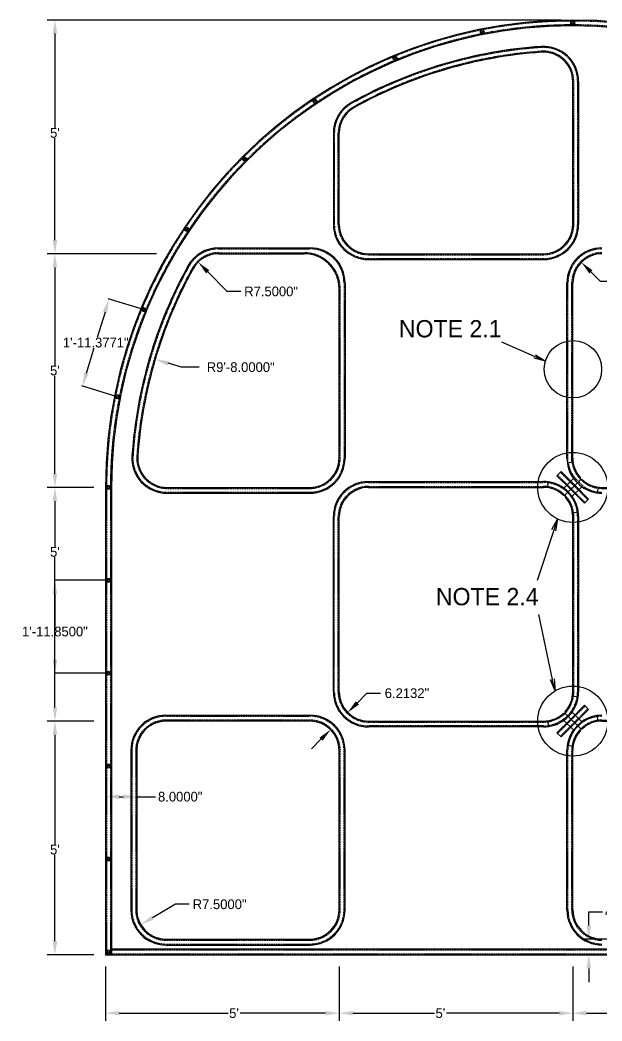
# Model space of a CAD drawing. Header units: inches. Extents: x 1631 to 16634, y 11819 to 13981.
# Drawn here: x 6788.4 to 6937.9, y 13295.9 to 13552.9 of the extents above; entities that cross this region are included whole.
import ezdxf

# ---------------------------------------------------------------- set-up
doc = ezdxf.new("R2010")
doc.units = ezdxf.units.IN
doc.header["$MEASUREMENT"] = 0
doc.linetypes.add('HIDDEN', pattern=[0.375, 0.25, -0.125])
for name, color, linetype in [('DIMENSION', 7, 'Continuous'), ('GROMMET', 7, 'Continuous'), ('STECH', 7, 'HIDDEN'), ('TEXT', 7, 'Continuous'), ('Title Block', 7, 'Continuous'), ('WEBB', 5, 'Continuous')]:
    doc.layers.add(name, color=color, linetype=linetype)
doc.dimstyles.get("Standard").update_dxf_attribs({"dimtxt": 2.5, "dimasz": 3.5, "dimexe": 0.18, "dimexo": 0.0625, "dimgap": 0.09, "dimtad": 0, "dimtih": 1, "dimtoh": 1, "dimdec": 4, "dimzin": 0, "dimdsep": 46, "dimlunit": 3, "dimtxsty": 'Standard', "dimcen": 0.09, "dimadec": 0, "dimazin": 0, "dimtfac": 1, "dimtdec": 4, "dimtofl": 0, "dimtmove": 0, "dimatfit": 3, "dimfxl": 0, "dimtolj": 1, "dimtzin": 0, "dimarcsym": 0})

# ---------------------------------------------------------------- blocks, each defined once
blk = doc.blocks.new('*D104')
at = {"layer": 'DEFPOINTS', "color": 0}
for p in [(6797.38, 13432.88), (6810.38, 13432.88), (6810.38, 13372.88)]:
    blk.add_point(p, dxfattribs=at)
at = {"layer": 'DIMENSION', "color": 0, "lineweight": -2}
for p, q in [((6807.38, 13432.88), (6795.38, 13432.88)), ((6797.38, 13429.38), (6797.38, 13417.64)), ((6797.38, 13376.38), (6797.38, 13414.96)), ((6807.38, 13372.88), (6795.38, 13372.88))]:
    blk.add_line(p, q, dxfattribs=at)
at = {"layer": 'DIMENSION', "color": 0}
for points in [[(6796.8, 13429.38), (6797.97, 13429.38), (6797.38, 13432.88)], [(6796.8, 13376.38), (6797.97, 13376.38), (6797.38, 13372.88)]]:
    blk.add_solid(points, dxfattribs=at)
at = {"layer": 'DIMENSION', "color": 0, "insert": (6797.38, 13416.3), "char_height": 2.5, "attachment_point": 5}
blk.add_mtext("\\A1;5'", dxfattribs=at)
blk = doc.blocks.new('*D105')
at = {"layer": 'DEFPOINTS', "color": 0}
for p in [(6870.38, 13312.88), (6930.38, 13312.88), (6930.38, 13297.88)]:
    blk.add_point(p, dxfattribs=at)
at = {"layer": 'DIMENSION', "color": 0, "lineweight": -2}
for p, q in [((6870.38, 13309.88), (6870.38, 13295.88)), ((6930.38, 13309.88), (6930.38, 13295.88)), ((6873.88, 13297.88), (6894.84, 13297.88)), ((6926.88, 13297.88), (6897.93, 13297.88))]:
    blk.add_line(p, q, dxfattribs=at)
at = {"layer": 'DIMENSION', "color": 0}
for points in [[(6873.88, 13298.47), (6873.88, 13297.3), (6870.38, 13297.88)], [(6926.88, 13298.47), (6926.88, 13297.3), (6930.38, 13297.88)]]:
    blk.add_solid(points, dxfattribs=at)
at = {"layer": 'DIMENSION', "color": 0, "insert": (6896.38, 13297.88), "char_height": 2.5, "attachment_point": 5}
blk.add_mtext("\\A1;5'", dxfattribs=at)
blk = doc.blocks.new('*D106')
at = {"layer": 'DEFPOINTS', "color": 0}
for p in [(6797.38, 13372.88), (6810.38, 13372.88), (6810.38, 13312.88)]:
    blk.add_point(p, dxfattribs=at)
at = {"layer": 'DIMENSION', "color": 0, "lineweight": -2}
for p, q in [((6807.38, 13372.88), (6795.38, 13372.88)), ((6797.38, 13369.38), (6797.38, 13341.22)), ((6797.38, 13316.38), (6797.38, 13338.54)), ((6807.38, 13312.88), (6795.38, 13312.88))]:
    blk.add_line(p, q, dxfattribs=at)
at = {"layer": 'DIMENSION', "color": 0}
for points in [[(6796.8, 13369.38), (6797.97, 13369.38), (6797.38, 13372.88)], [(6796.8, 13316.38), (6797.97, 13316.38), (6797.38, 13312.88)]]:
    blk.add_solid(points, dxfattribs=at)
at = {"layer": 'DIMENSION', "color": 0, "insert": (6797.38, 13339.88), "char_height": 2.5, "attachment_point": 5}
blk.add_mtext("\\A1;5'", dxfattribs=at)
blk = doc.blocks.new('*D107')
at = {"layer": 'DEFPOINTS', "color": 0}
for p in [(6810.38, 13312.88), (6870.38, 13312.88), (6870.38, 13297.88)]:
    blk.add_point(p, dxfattribs=at)
at = {"layer": 'DIMENSION', "color": 0, "lineweight": -2}
for p, q in [((6810.38, 13309.88), (6810.38, 13295.88)), ((6870.38, 13309.88), (6870.38, 13295.88)), ((6813.88, 13297.88), (6841.84, 13297.88)), ((6866.88, 13297.88), (6844.93, 13297.88))]:
    blk.add_line(p, q, dxfattribs=at)
at = {"layer": 'DIMENSION', "color": 0}
for points in [[(6813.88, 13298.47), (6813.88, 13297.3), (6810.38, 13297.88)], [(6866.88, 13298.47), (6866.88, 13297.3), (6870.38, 13297.88)]]:
    blk.add_solid(points, dxfattribs=at)
at = {"layer": 'DIMENSION', "color": 0, "insert": (6843.38, 13297.88), "char_height": 2.5, "attachment_point": 5}
blk.add_mtext("\\A1;5'", dxfattribs=at)
blk = doc.blocks.new('*D108')
at = {"layer": 'DEFPOINTS', "color": 0}
for p in [(6825.88, 13324.38), (6819.4, 13320.61)]:
    blk.add_point(p, dxfattribs=at)
at = {"layer": 'DIMENSION', "color": 0, "lineweight": -2}
for p, q in [((6828.38, 13325.84), (6822.43, 13322.37)), ((6831.88, 13325.84), (6828.38, 13325.84))]:
    blk.add_line(p, q, dxfattribs=at)
at = {"layer": 'DIMENSION', "color": 0}
blk.add_solid([(6822.13, 13322.87), (6822.72, 13321.87), (6819.4, 13320.61)], dxfattribs=at)
at = {"layer": 'DIMENSION', "color": 0, "insert": (6839.68, 13325.84), "char_height": 2.5, "attachment_point": 5}
blk.add_mtext('\\A1;R7.5000"', dxfattribs=at)
blk = doc.blocks.new('*D109')
at = {"layer": 'DEFPOINTS', "color": 0}
for p in [(6810.38, 13353.46), (6818.38, 13353.46), (6818.38, 13353.46)]:
    blk.add_point(p, dxfattribs=at)
at = {"layer": 'DIMENSION', "color": 0, "lineweight": -2}
for p, q in [((6810.38, 13356.46), (6810.38, 13355.46)), ((6818.38, 13356.46), (6818.38, 13355.46)), ((6813.88, 13353.46), (6814.88, 13353.46)), ((6818.38, 13353.46), (6823.22, 13353.46))]:
    blk.add_line(p, q, dxfattribs=at)
at = {"layer": 'DIMENSION', "color": 0}
for points in [[(6813.88, 13354.04), (6813.88, 13352.88), (6810.38, 13353.46)], [(6814.88, 13354.04), (6814.88, 13352.88), (6818.38, 13353.46)]]:
    blk.add_solid(points, dxfattribs=at)
at = {"layer": 'DIMENSION', "color": 0, "insert": (6829.56, 13353.46), "char_height": 2.5, "attachment_point": 5}
blk.add_mtext('\\A1;8.0000"', dxfattribs=at)
blk = doc.blocks.new('*D111')
at = {"layer": 'DEFPOINTS', "color": 0}
for p in [(6943.61, 13316.88), (6934.5, 13312.88), (6943.61, 13312.88)]:
    blk.add_point(p, dxfattribs=at)
at = {"layer": 'DIMENSION', "color": 0, "lineweight": -2}
for p, q in [((6934.5, 13320.38), (6934.5, 13323.88)), ((6934.5, 13323.88), (6938, 13323.88)), ((6940.61, 13316.88), (6932.5, 13316.88)), ((6940.61, 13312.88), (6932.5, 13312.88)), ((6934.5, 13309.38), (6934.5, 13305.88))]:
    blk.add_line(p, q, dxfattribs=at)
at = {"layer": 'DIMENSION', "color": 0}
for points in [[(6933.92, 13320.38), (6935.09, 13320.38), (6934.5, 13316.88)], [(6933.92, 13309.38), (6935.09, 13309.38), (6934.5, 13312.88)]]:
    blk.add_solid(points, dxfattribs=at)
at = {"layer": 'DIMENSION', "color": 0, "insert": (6944.34, 13323.88), "char_height": 2.5, "attachment_point": 5}
blk.add_mtext('\\A1;4.0000"', dxfattribs=at)
blk = doc.blocks.new('*D112')
at = {"layer": 'DEFPOINTS', "color": 0}
for p in [(6930.38, 13312.88), (6990.38, 13312.88), (6990.38, 13297.88)]:
    blk.add_point(p, dxfattribs=at)
at = {"layer": 'DIMENSION', "color": 0, "lineweight": -2}
for p, q in [((6930.38, 13309.88), (6930.38, 13295.88)), ((6990.38, 13309.88), (6990.38, 13295.88)), ((6933.88, 13297.88), (6967.84, 13297.88)), ((6986.88, 13297.88), (6970.93, 13297.88))]:
    blk.add_line(p, q, dxfattribs=at)
at = {"layer": 'DIMENSION', "color": 0}
for points in [[(6933.88, 13298.47), (6933.88, 13297.3), (6930.38, 13297.88)], [(6986.88, 13298.47), (6986.88, 13297.3), (6990.38, 13297.88)]]:
    blk.add_solid(points, dxfattribs=at)
at = {"layer": 'DIMENSION', "color": 0, "insert": (6969.38, 13297.88), "char_height": 2.5, "attachment_point": 5}
blk.add_mtext("\\A1;5'", dxfattribs=at)
blk = doc.blocks.new('*D113')
at = {"layer": 'DEFPOINTS', "color": 0}
for p in [(6797.38, 13552.88), (6930.38, 13552.88), (6826.46, 13492.88)]:
    blk.add_point(p, dxfattribs=at)
at = {"layer": 'DIMENSION', "color": 0, "lineweight": -2}
for p, q in [((6927.38, 13552.88), (6795.38, 13552.88)), ((6797.38, 13549.38), (6797.38, 13525.22)), ((6797.38, 13496.38), (6797.38, 13522.54)), ((6823.46, 13492.88), (6795.38, 13492.88))]:
    blk.add_line(p, q, dxfattribs=at)
at = {"layer": 'DIMENSION', "color": 0}
for points in [[(6796.8, 13549.38), (6797.97, 13549.38), (6797.38, 13552.88)], [(6796.8, 13496.38), (6797.97, 13496.38), (6797.38, 13492.88)]]:
    blk.add_solid(points, dxfattribs=at)
at = {"layer": 'DIMENSION', "color": 0, "insert": (6797.38, 13523.88), "char_height": 2.5, "attachment_point": 5}
blk.add_mtext("\\A1;5'", dxfattribs=at)
blk = doc.blocks.new('*D114')
at = {"layer": 'DEFPOINTS', "color": 0}
for p in [(6797.38, 13492.88), (6826.46, 13492.88), (6810.38, 13432.88)]:
    blk.add_point(p, dxfattribs=at)
at = {"layer": 'DIMENSION', "color": 0, "lineweight": -2}
for p, q in [((6823.46, 13492.88), (6795.38, 13492.88)), ((6797.38, 13489.38), (6797.38, 13464.22)), ((6797.38, 13436.38), (6797.38, 13461.54)), ((6807.38, 13432.88), (6795.38, 13432.88))]:
    blk.add_line(p, q, dxfattribs=at)
at = {"layer": 'DIMENSION', "color": 0}
for points in [[(6796.8, 13489.38), (6797.97, 13489.38), (6797.38, 13492.88)], [(6796.8, 13436.38), (6797.97, 13436.38), (6797.38, 13432.88)]]:
    blk.add_solid(points, dxfattribs=at)
at = {"layer": 'DIMENSION', "color": 0, "insert": (6797.38, 13462.88), "char_height": 2.5, "attachment_point": 5}
blk.add_mtext("\\A1;5'", dxfattribs=at)
blk = doc.blocks.new('*D115')
at = {"layer": 'DEFPOINTS', "color": 0}
for p in [(6834.17, 13490.72), (6839.43, 13485.38)]:
    blk.add_point(p, dxfattribs=at)
at = {"layer": 'DIMENSION', "color": 0, "lineweight": -2}
for p, q in [((6841.6, 13483.19), (6836.62, 13488.23)), ((6845.1, 13483.19), (6841.6, 13483.19))]:
    blk.add_line(p, q, dxfattribs=at)
at = {"layer": 'DIMENSION', "color": 0}
blk.add_solid([(6837.04, 13488.64), (6836.21, 13487.82), (6834.17, 13490.72)], dxfattribs=at)
at = {"layer": 'DIMENSION', "color": 0, "insert": (6852.9, 13483.19), "char_height": 2.5, "attachment_point": 5}
blk.add_mtext('\\A1;R7.5000"', dxfattribs=at)
blk = doc.blocks.new('*D117')
at = {"layer": 'DEFPOINTS', "color": 0}
for p in [(7010.71, 13522.04), (6930.38, 13432.88)]:
    blk.add_point(p, dxfattribs=at)
at = {"layer": 'DIMENSION', "color": 0, "lineweight": -2}
for p, q in [((7015.39, 13527.24), (7013.05, 13524.64)), ((7018.89, 13527.24), (7015.39, 13527.24)), ((6930.29, 13432.88), (6930.47, 13432.88)), ((6930.38, 13432.79), (6930.38, 13432.97))]:
    blk.add_line(p, q, dxfattribs=at)
at = {"layer": 'DIMENSION', "color": 0}
blk.add_solid([(7012.62, 13525.03), (7013.48, 13524.25), (7010.71, 13522.04)], dxfattribs=at)
at = {"layer": 'DIMENSION', "color": 0, "insert": (7022.31, 13527.24), "char_height": 2.5, "attachment_point": 5}
blk.add_mtext("\\A1;R10'", dxfattribs=at)
blk = doc.blocks.new('_OPEN')
at = {"color": 0, "linetype": 'ByBlock'}
for p, q in [((-1, 0.167), (0, 0)), ((0, 0), (-1, -0.167)), ((0, 0), (-1, 0))]:
    blk.add_line(p, q, dxfattribs=at)
blk = doc.blocks.new('*D118')
at = {"layer": 'DEFPOINTS', "color": 0}
for p in [(6932.58, 13490.69), (6937.88, 13485.38)]:
    blk.add_point(p, dxfattribs=at)
at = {"layer": 'TEXT', "color": 0, "lineweight": -2}
for p, q in [((6937.53, 13485.74), (6935.06, 13488.21)), ((6941.03, 13485.74), (6937.53, 13485.74))]:
    blk.add_line(p, q, dxfattribs=at)
at = {"layer": 'TEXT', "color": 0}
blk.add_solid([(6935.47, 13488.62), (6934.64, 13487.8), (6932.58, 13490.69)], dxfattribs=at)
at = {"layer": 'TEXT', "color": 0, "insert": (6948.83, 13485.74), "char_height": 2.5, "attachment_point": 5}
blk.add_mtext('\\A1;R7.5000"', dxfattribs=at)
blk = doc.blocks.new('*D133')
at = {"layer": 'DEFPOINTS', "color": 0}
for p in [(6872.58, 13375.08), (6872.58, 13375.08), (6868.19, 13370.69)]:
    blk.add_point(p, dxfattribs=at)
at = {"layer": 'TEXT', "color": 0, "lineweight": -2}
for p, q in [((6875.06, 13377.56), (6877.53, 13380.03)), ((6877.53, 13380.03), (6881.03, 13380.03)), ((6872.54, 13375.12), (6872.45, 13375.21)), ((6868.14, 13370.73), (6868.06, 13370.81)), ((6865.71, 13368.21), (6863.24, 13365.74))]:
    blk.add_line(p, q, dxfattribs=at)
at = {"layer": 'TEXT', "color": 0}
for points in [[(6874.64, 13377.97), (6875.47, 13377.14), (6872.58, 13375.08)], [(6865.3, 13368.62), (6866.13, 13367.8), (6868.19, 13370.69)]]:
    blk.add_solid(points, dxfattribs=at)
at = {"layer": 'TEXT', "color": 0, "insert": (6887.79, 13380.03), "char_height": 2.5, "attachment_point": 5}
blk.add_mtext('\\A1;6.2132"', dxfattribs=at)
blk = doc.blocks.new('*D134')
at = {"layer": 'DEFPOINTS', "color": 0}
for p in [(6823.13, 13465.73), (6934.38, 13432.88)]:
    blk.add_point(p, dxfattribs=at)
at = {"layer": 'TEXT', "color": 0, "lineweight": -2}
for p, q in [((6829.85, 13463.75), (6826.49, 13464.74)), ((6834.39, 13463.75), (6829.85, 13463.75))]:
    blk.add_line(p, q, dxfattribs=at)
at = {"layer": 'TEXT', "color": 0}
blk.add_solid([(6826.66, 13465.3), (6826.32, 13464.18), (6823.13, 13465.73)], dxfattribs=at)
at = {"layer": 'TEXT', "color": 0, "insert": (6845.1, 13463.75), "char_height": 2.5, "attachment_point": 5}
blk.add_mtext('\\A1;R9\'-8.0000"', dxfattribs=at)
blk = doc.blocks.new('*D163')
at = {"layer": 'DEFPOINTS', "color": 0}
for p in [(6820.21, 13478.52), (6804.47, 13458.87), (6813.43, 13456.15)]:
    blk.add_point(p, dxfattribs=at)
at = {"layer": 'DIMENSION', "color": 0, "lineweight": -2}
for p, q in [((6820.15, 13478.54), (6811.08, 13481.29)), ((6810.24, 13477.89), (6808.26, 13471.39)), ((6805.48, 13462.22), (6807.45, 13468.71)), ((6813.37, 13456.17), (6804.29, 13458.92))]:
    blk.add_line(p, q, dxfattribs=at)
at = {"layer": 'DIMENSION', "color": 0}
for points in [[(6809.68, 13478.06), (6810.79, 13477.72), (6811.25, 13481.24)], [(6804.92, 13462.38), (6806.04, 13462.05), (6804.47, 13458.87)]]:
    blk.add_solid(points, dxfattribs=at)
at = {"layer": 'DIMENSION', "color": 0, "insert": (6807.86, 13470.05), "char_height": 2.5, "attachment_point": 5}
blk.add_mtext('\\A1;1\'-11.3771"', dxfattribs=at)
blk = doc.blocks.new('*D164')
at = {"layer": 'DEFPOINTS', "color": 0}
for p in [(6811.13, 13409.03), (6797.38, 13385.18), (6811.13, 13385.18)]:
    blk.add_point(p, dxfattribs=at)
at = {"layer": 'DIMENSION', "color": 0, "lineweight": -2}
for p, q in [((6811.07, 13409.03), (6797.2, 13409.03)), ((6797.38, 13405.53), (6797.38, 13397.2)), ((6797.38, 13388.68), (6797.38, 13394.52)), ((6811.07, 13385.18), (6797.2, 13385.18))]:
    blk.add_line(p, q, dxfattribs=at)
at = {"layer": 'DIMENSION', "color": 0}
for points in [[(6796.8, 13405.53), (6797.97, 13405.53), (6797.38, 13409.03)], [(6796.8, 13388.68), (6797.97, 13388.68), (6797.38, 13385.18)]]:
    blk.add_solid(points, dxfattribs=at)
at = {"layer": 'DIMENSION', "color": 0, "insert": (6797.38, 13395.86), "char_height": 2.5, "attachment_point": 5}
blk.add_mtext('\\A1;1\'-11.8500"', dxfattribs=at)

msp = doc.modelspace()

# ---------------------------------------------------------------- linework, layer by layer
at = {"layer": 'GROMMET'}
for centre, radius in [((6930.38432, 13552.13349), 0.5), ((6930.38432, 13552.13349), 0.25), ((6907.1198, 13549.84213), 0.5), ((6907.1198, 13549.84213), 0.25), ((6884.74932, 13543.05612), 0.5), ((6884.74932, 13543.05612), 0.25), ((6864.13257, 13532.03624), 0.5), ((6864.13257, 13532.03624), 0.25), ((6846.06183, 13517.20597), 0.5), ((6846.06183, 13517.20597), 0.25), ((6831.23156, 13499.13524), 0.5), ((6831.23156, 13499.13524), 0.25), ((6820.21168, 13478.51849), 0.5), ((6820.21168, 13478.51849), 0.25), ((6813.42567, 13456.14801), 0.5), ((6813.42567, 13456.14801), 0.25), ((6811.13432, 13432.88349), 0.5), ((6811.13432, 13432.88349), 0.25), ((6811.13432, 13432.88349), 0.25), ((6811.13432, 13409.03349), 0.5), ((6811.13432, 13409.03349), 0.25), ((6811.13432, 13385.18349), 0.5), ((6811.13432, 13385.18349), 0.25), ((6811.13432, 13361.33349), 0.5), ((6811.13432, 13361.33349), 0.25), ((6811.13432, 13337.48349), 0.5), ((6811.13432, 13337.48349), 0.25), ((6811.13432, 13313.63349), 0.5), ((6811.13432, 13313.63349), 0.25)]:
    msp.add_circle(centre, radius, dxfattribs=at)
at = {"layer": 'STECH', "ltscale": 0.035}
for p, q in [((6930.63432, 13500.38349), (6930.63432, 13537.12396)), ((6931.63432, 13537.12396), (6931.63432, 13500.38349)), ((6869.13432, 13523.83611), (6869.13432, 13500.38349)), ((6870.13432, 13500.38349), (6870.13432, 13523.83611)), ((6839.4317, 13494.13349), (6862.88432, 13494.13349)), ((6839.4317, 13493.13349), (6861.38432, 13493.13349)), ((6877.88432, 13492.63349), (6922.88432, 13492.63349)), ((6877.88432, 13491.63349), (6922.88432, 13491.63349)), ((6871.63432, 13485.38349), (6871.63432, 13440.38349)), ((6929.13432, 13439.15473), (6929.13432, 13485.38349)), ((6930.13432, 13439.33213), (6930.13432, 13485.38349)), ((6870.63432, 13440.38349), (6870.63432, 13483.88349)), ((6930.03083, 13432.52987), (6926.49658, 13436.06669)), ((6930.73781, 13433.23711), (6927.20355, 13436.77392)), ((6877.88432, 13434.13349), (6922.88432, 13434.13349)), ((6810.63432, 13432.88349), (6810.63432, 13312.88349)), ((6811.63432, 13432.88349), (6811.63432, 13312.88349)), ((6826.14384, 13432.63349), (6862.88432, 13432.63349)), ((6826.14384, 13431.63349), (6862.88432, 13431.63349)), ((6877.88432, 13433.13349), (6922.88432, 13433.13349)), ((6930.0307, 13432.53), (6933.56752, 13428.99575)), ((6930.73793, 13433.23698), (6934.27475, 13429.70273)), ((6937.88432, 13432.63349), (6982.88432, 13432.63349)), ((6869.13432, 13380.38349), (6869.13432, 13425.38349)), ((6870.13432, 13380.38349), (6870.13432, 13425.38349)), ((6930.63432, 13380.38349), (6930.63432, 13425.38349)), ((6931.63432, 13425.38349), (6931.63432, 13380.38349)), ((6930.03083, 13373.23711), (6933.56508, 13376.77392)), ((6930.73781, 13372.52987), (6934.27206, 13376.06669)), ((6825.88432, 13374.13349), (6862.88432, 13374.13349)), ((6862.88432, 13373.13349), (6825.88432, 13373.13349)), ((6877.88432, 13372.63349), (6922.88432, 13372.63349)), ((6930.0307, 13373.23698), (6926.49388, 13369.70273)), ((6930.73793, 13372.53), (6927.20112, 13368.99575)), ((6937.88432, 13373.13349), (6982.88432, 13373.13349)), ((6922.88432, 13371.63349), (6877.88432, 13371.63349)), ((6817.13432, 13365.38349), (6817.13432, 13324.38349)), ((6818.13432, 13365.38349), (6818.13432, 13324.38349)), ((6870.63432, 13324.38349), (6870.63432, 13365.38349)), ((6871.63432, 13324.38349), (6871.63432, 13365.38349)), ((6929.13432, 13324.38349), (6929.13432, 13365.38349)), ((6930.13432, 13324.38349), (6930.13432, 13365.38349)), ((6825.88432, 13316.63349), (6862.88432, 13316.63349)), ((6825.88432, 13315.63349), (6862.88432, 13315.63349)), ((6810.38432, 13313.13349), (6930.38432, 13313.13349)), ((6811.88432, 13314.13349), (6930.38432, 13314.13349)), ((6930.38432, 13314.13349), (7050.38432, 13314.13349)), ((6930.38432, 13313.13349), (7050.38432, 13313.13349))]:
    msp.add_line(p, q, dxfattribs=at)
for centre, radius, start, end in [((6930.38432, 13432.88349), 119.75, 0, 180), ((6930.38432, 13432.88349), 118.75, 0, 180), ((6930.38432, 13428.88349), 117.25, 93.9636986, 118.9385277), ((6930.38432, 13428.88349), 116.25, 93.9636986, 118.9385277), ((6922.88432, 13537.12396), 8.75, 0, 93.9636986), ((6922.88432, 13537.12396), 7.75, 0, 93.9636986), ((6877.88432, 13523.83611), 8.75, 118.9385277, 180), ((6877.88432, 13523.83611), 7.75, 118.9385277, 180), ((6877.88432, 13500.38349), 8.75, 180, 270), ((6877.88432, 13500.38349), 7.75, 180, 270), ((6922.88432, 13500.38349), 8.75, 270, 0), ((6922.88432, 13500.38349), 7.75, 270, 0), ((6839.4317, 13485.38349), 8.75, 90, 151.0614723), ((6839.4317, 13485.38349), 7.75, 90, 151.0614723), ((6861.38432, 13483.88349), 9.25, 0, 90), ((6862.88432, 13485.38349), 8.75, 0, 90), ((6937.88432, 13485.38349), 8.75, 90, 180), ((6937.88432, 13485.38349), 7.75, 90, 180), ((6934.38432, 13432.88349), 117.25, 151.0614723, 176.0363014), ((6934.38432, 13432.88349), 116.25, 151.0614723, 176.0363014), ((6826.14384, 13440.38349), 8.75, 176.0363014, 270), ((6826.14384, 13440.38349), 7.75, 176.0363014, 270), ((6862.88432, 13440.38349), 7.75, 270, 0), ((6862.88432, 13440.38349), 8.75, 270, 0), ((6936.6515, 13440.17696), 7.5, 187.7113981, 230.5802218), ((6937.63775, 13440.34218), 7.5, 187.7113981, 225.4483239), ((6877.88432, 13425.38349), 8.75, 90, 180), ((6922.88432, 13425.38349), 8.75, 82.0336461, 90), ((6922.88432, 13425.38349), 8.75, 45, 82.0336461), ((6937.67779, 13439.15067), 7.5, 219.4197782, 262.2886019), ((6937.84301, 13440.13693), 7.5, 224.5516761, 262.2886019), ((6877.88432, 13425.38349), 7.75, 90, 180), ((6922.88432, 13425.38349), 7.75, 82.2243965, 90), ((6922.88432, 13425.38349), 7.75, 45.4320767, 82.2243965), ((6922.88432, 13425.38349), 7.75, 7.7756035, 44.5679233), ((6922.88432, 13425.38349), 8.75, 7.9663539, 45), ((6937.88432, 13440.38349), 8.75, 262.1064583, 270), ((6937.88432, 13440.38349), 7.75, 262.2474717, 270), ((6922.88432, 13425.38349), 7.75, 0, 7.7756035), ((6922.88432, 13425.38349), 8.75, 0, 7.9663539), ((6877.88432, 13380.38349), 8.75, 180, 270), ((6877.88432, 13380.38349), 7.75, 180, 270), ((6922.88432, 13380.38349), 7.75, 352.2305622, 0), ((6922.88432, 13380.38349), 8.75, 352.0315818, 0), ((6921.8179, 13380.74725), 8.85832, 318.0661032, 350.8316767), ((6922.27678, 13380.79019), 9.41291, 315.8644474, 350.092297), ((6922.51103, 13381.48075), 8.89029, 279.1971991, 311.5502), ((6825.88432, 13365.38349), 8.75, 90, 180), ((6825.88432, 13365.38349), 7.75, 90, 180), ((6862.88432, 13365.38349), 8.75, 0, 90), ((6862.88432, 13365.38349), 7.75, 0, 90), ((6922.88432, 13380.38349), 7.75, 270, 277.7041537), ((6922.88432, 13380.38349), 8.75, 270, 277.9734504), ((6922.47762, 13380.99102), 9.41291, 279.907703, 314.1355526), ((6937.88432, 13365.38349), 8.75, 97.9663539, 135), ((6937.88432, 13365.38349), 7.75, 97.7756035, 134.5679233), ((6937.88432, 13365.38349), 8.75, 90, 97.9663539), ((6937.88432, 13365.38349), 7.75, 90, 97.7756035), ((6937.88432, 13365.38349), 8.75, 144.5940682, 180), ((6937.88432, 13365.38349), 8.75, 135, 172.0336461), ((6937.88432, 13365.38349), 7.75, 138.5833217, 180), ((6937.88432, 13365.38349), 7.75, 135.4320767, 172.2243965), ((6825.88432, 13324.38349), 8.75, 180, 270), ((6825.88432, 13324.38349), 7.75, 180, 270), ((6862.88432, 13324.38349), 8.75, 270, 0), ((6862.88432, 13324.38349), 7.75, 270, 0), ((6937.88432, 13324.38349), 8.75, 180, 270), ((6937.88432, 13324.38349), 7.75, 180, 270)]:
    msp.add_arc(centre, radius, start, end, dxfattribs=at)
at = {"layer": 'TEXT'}
msp.add_line((6920.58193, 13466.49055), (6912.15065, 13470.13921), dxfattribs=at)
at = {"layer": 'Title Block', "ltscale": 0.8}
msp.add_line((6925.49379, 13421.92259), (6921.23658, 13408.93938), dxfattribs=at)
at = {"layer": 'Title Block'}
msp.add_line((6921.59731, 13400.28978), (6925.11211, 13383.57917), dxfattribs=at)
msp.add_circle((6930.41312, 13463.21484), 7.37842, dxfattribs=at)
at = {"layer": 'Title Block', "ltscale": 0.6}
for centre in [(6930.38432, 13432.88349), (6930.38432, 13372.88349)]:
    msp.add_circle(centre, 9.00193, dxfattribs=at)
at = {"layer": 'WEBB'}
for p, q in [((6930.38432, 13500.38349), (6930.38432, 13537.12396)), ((6931.88432, 13537.12396), (6931.88432, 13500.38349)), ((6868.88432, 13523.83611), (6868.88432, 13500.38349)), ((6870.38432, 13500.38349), (6870.38432, 13523.83611)), ((6839.4317, 13494.38349), (6862.88432, 13494.38349)), ((6839.4317, 13492.88349), (6861.38432, 13492.88349)), ((6877.88432, 13492.88349), (6922.88432, 13492.88349)), ((6877.88432, 13491.38349), (6922.88432, 13491.38349)), ((6871.88432, 13485.38349), (6871.88432, 13440.38349)), ((6928.88432, 13440.38349), (6928.88432, 13485.38349)), ((6930.38432, 13440.38349), (6930.38432, 13485.38349)), ((6870.38432, 13440.38349), (6870.38432, 13483.88349)), ((6930.45014, 13439.38816), (6928.97259, 13439.12604)), ((6877.88432, 13434.38349), (6922.88432, 13434.38349)), ((6923.89179, 13432.81546), (6924.13803, 13434.29574)), ((6930.54871, 13435.1692), (6928.09861, 13432.7191)), ((6932.23852, 13434.73769), (6928.53011, 13431.02928)), ((6810.38432, 13432.88349), (6810.38432, 13312.88349)), ((6811.88432, 13432.88349), (6811.88432, 13312.88349)), ((6826.14384, 13432.88349), (6862.88432, 13432.88349)), ((6826.14384, 13431.38349), (6862.88432, 13431.38349)), ((6877.88432, 13432.88349), (6922.88432, 13432.88349)), ((6930.74041, 13433.23448), (6930.02822, 13432.5325)), ((6932.67003, 13433.04788), (6930.21993, 13430.59778)), ((6936.87794, 13432.95132), (6936.6436, 13431.46942)), ((6937.88432, 13432.88349), (6982.88432, 13432.88349)), ((6930.31629, 13426.39097), (6931.79657, 13426.6372)), ((6868.88432, 13380.38349), (6868.88432, 13425.38349)), ((6870.38432, 13380.38349), (6870.38432, 13425.38349)), ((6930.38432, 13380.38349), (6930.38432, 13425.38349)), ((6931.88432, 13425.38349), (6931.88432, 13380.38349)), ((6930.31649, 13379.37711), (6931.79648, 13379.12918)), ((6825.88432, 13374.38349), (6862.88432, 13374.38349)), ((6928.53011, 13374.73769), (6932.23852, 13371.02928)), ((6930.21993, 13375.1692), (6932.67003, 13372.7191)), ((6936.87684, 13372.81546), (6936.6306, 13374.29574)), ((6862.88432, 13372.88349), (6825.88432, 13372.88349)), ((6877.88432, 13372.88349), (6922.88432, 13372.88349)), ((6923.87965, 13372.94931), (6924.14176, 13371.47176)), ((6928.09861, 13373.04788), (6930.54871, 13370.59778)), ((6937.88432, 13372.88349), (6982.88432, 13372.88349)), ((6922.88432, 13371.38349), (6877.88432, 13371.38349)), ((6930.45234, 13366.39097), (6928.97207, 13366.6372)), ((6816.88432, 13365.38349), (6816.88432, 13324.38349)), ((6818.38432, 13365.38349), (6818.38432, 13324.38349)), ((6870.38432, 13324.38349), (6870.38432, 13365.38349)), ((6871.88432, 13324.38349), (6871.88432, 13365.38349)), ((6928.88432, 13324.38349), (6928.88432, 13365.38349)), ((6930.38432, 13324.38349), (6930.38432, 13365.38349)), ((6825.88432, 13316.88349), (6862.88432, 13316.88349)), ((6825.88432, 13315.38349), (6862.88432, 13315.38349)), ((6810.38432, 13312.88349), (6930.38432, 13312.88349)), ((6811.88432, 13314.38349), (6930.38432, 13314.38349)), ((6930.38432, 13314.38349), (7050.38432, 13314.38349)), ((6930.38432, 13312.88349), (7050.38432, 13312.88349))]:
    msp.add_line(p, q, dxfattribs=at)
at = {"layer": 'WEBB', "ltscale": 0.6}
for p, q in [((6927.3804, 13436.95064), (6926.31974, 13435.88998)), ((6930.91465, 13433.41382), (6927.3804, 13436.95064)), ((6929.85399, 13432.35316), (6926.31974, 13435.88998)), ((6930.91465, 13433.41382), (6934.45146, 13429.87957)), ((6929.85399, 13432.35316), (6933.3908, 13428.81891)), ((6934.45146, 13429.87957), (6933.3908, 13428.81891)), ((6929.85399, 13373.41382), (6933.38824, 13376.95064)), ((6933.38824, 13376.95064), (6934.4489, 13375.88998)), ((6930.91465, 13372.35316), (6934.4489, 13375.88998)), ((6929.85399, 13373.41382), (6926.31717, 13369.87957)), ((6930.91465, 13372.35316), (6927.37783, 13368.81891)), ((6929.85399, 13373.41382), (6930.91465, 13372.35316)), ((6926.31717, 13369.87957), (6927.37783, 13368.81891))]:
    msp.add_line(p, q, dxfattribs=at)
at = {"layer": 'WEBB'}
for centre, radius, start, end in [((6930.38432, 13432.88349), 120, 0, 180), ((6930.38432, 13432.88349), 118.5, 0, 180), ((6930.38432, 13428.88349), 117.5, 93.9636986, 118.9385277), ((6930.38432, 13428.88349), 116, 93.9636986, 118.9385277), ((6922.88432, 13537.12396), 9, 0, 93.9636986), ((6922.88432, 13537.12396), 7.5, 0, 93.9636986), ((6877.88432, 13523.83611), 9, 118.9385277, 180), ((6877.88432, 13523.83611), 7.5, 118.9385277, 180), ((6877.88432, 13500.38349), 9, 180, 270), ((6877.88432, 13500.38349), 7.5, 180, 270), ((6922.88432, 13500.38349), 9, 270, 0), ((6922.88432, 13500.38349), 7.5, 270, 0), ((6839.4317, 13485.38349), 9, 90, 151.0614723), ((6839.4317, 13485.38349), 7.5, 90, 151.0614723), ((6861.38432, 13483.88349), 9, 0, 90), ((6862.88432, 13485.38349), 9, 0, 90), ((6937.88432, 13485.38349), 9, 90, 180), ((6937.88432, 13485.38349), 7.5, 90, 180), ((6934.38432, 13432.88349), 117.5, 151.0614723, 176.0363014), ((6934.38432, 13432.88349), 116, 151.0614723, 176.0363014), ((6826.14384, 13440.38349), 9, 176.0363014, 270), ((6826.14384, 13440.38349), 7.5, 176.0363014, 270), ((6862.88432, 13440.38349), 9, 270, 0), ((6862.88432, 13440.38349), 7.5, 270, 0), ((6937.88432, 13440.38349), 9, 180, 215.4059318), ((6937.88432, 13440.38349), 8.95, 188.0200835, 225), ((6937.88432, 13440.38349), 7.5, 180, 221.4166783), ((6937.88432, 13440.38349), 7.55, 187.6417267, 223.0234908), ((6877.88432, 13425.38349), 9, 90, 180), ((6922.88432, 13425.38349), 9, 54.5940682, 90), ((6922.88432, 13425.38349), 8.95, 45, 82.0006129), ((6937.88432, 13440.38349), 8.95, 225, 262.0820377), ((6931.88497, 13435.09125), 0.5, 315, 41.4166783), ((6932.59207, 13434.38414), 0.5, 48.5833217, 135), ((6937.88432, 13440.38349), 7.55, 226.9765092, 262.2801579), ((6937.88432, 13440.38349), 7.5, 228.5833217, 270), ((6877.88432, 13425.38349), 7.5, 90, 180), ((6922.88432, 13425.38349), 7.5, 48.5833217, 90), ((6922.88432, 13425.38349), 7.55, 46.9765092, 82.2686128), ((6928.17656, 13431.38284), 0.5, 228.5833217, 315), ((6928.88366, 13430.67573), 0.5, 135, 221.4166783), ((6922.88432, 13425.38349), 8.95, 7.9993871, 45), ((6937.88432, 13440.38349), 9, 234.5940682, 270), ((6922.88432, 13425.38349), 7.55, 7.7313872, 43.0234908), ((6922.88432, 13425.38349), 7.5, 0, 41.4166783), ((6922.88432, 13425.38349), 9, 0, 35.4059318), ((6877.88432, 13380.38349), 9, 180, 270), ((6877.88432, 13380.38349), 7.5, 180, 270), ((6922.88432, 13380.38349), 7.55, 316.9765092, 0), ((6922.88432, 13380.38349), 7.5, 318.5833217, 0), ((6922.88432, 13380.38349), 9, 351.9932631, 0), ((6922.88432, 13380.38349), 8.95, 314.9533092, 351.9932631), ((6922.88432, 13380.38349), 9, 314.9533092, 351.9932631), ((6825.88432, 13365.38349), 9, 90, 180), ((6862.88432, 13365.38349), 9, 0, 90), ((6922.88432, 13380.38349), 7.5, 277.6217361, 311.4166783), ((6922.88432, 13380.38349), 7.55, 277.6217361, 313.0234908), ((6928.17656, 13374.38414), 0.5, 45, 131.4166783), ((6928.88366, 13375.09125), 0.5, 138.5833217, 225), ((6937.88432, 13365.38349), 9, 90, 125.4059318), ((6825.88432, 13365.38349), 7.5, 90, 180), ((6862.88432, 13365.38349), 7.5, 0, 90), ((6922.88432, 13380.38349), 9, 270, 305.4059318), ((6922.88432, 13380.38349), 7.5, 270, 277.6217361), ((6922.88432, 13380.38349), 8.95, 278.0200835, 314.9553598), ((6937.88432, 13365.38349), 8.95, 135, 171.992584), ((6937.88432, 13365.38349), 8.95, 97.9993871, 135), ((6937.88432, 13365.38349), 7.55, 97.7313872, 133.0234908), ((6937.88432, 13365.38349), 7.5, 90, 131.4166783), ((6937.88432, 13365.38349), 9, 144.5940682, 171.992584), ((6937.88432, 13365.38349), 7.5, 138.5833217, 180), ((6937.88432, 13365.38349), 7.55, 136.9765092, 172.2686128), ((6932.59207, 13371.38284), 0.5, 225, 311.4166783), ((6931.88497, 13370.67573), 0.5, 318.5833217, 45), ((6937.88432, 13365.38349), 9, 171.992584, 180), ((6825.88432, 13324.38349), 9, 180, 270), ((6825.88432, 13324.38349), 7.5, 180, 270), ((6862.88432, 13324.38349), 9, 270, 0), ((6862.88432, 13324.38349), 7.5, 270, 0), ((6937.88432, 13324.38349), 9, 180, 270), ((6937.88432, 13324.38349), 7.5, 180, 270)]:
    msp.add_arc(centre, radius, start, end, dxfattribs=at)

# ---------------------------------------------------------------- block references
at = {"layer": 'DIMENSION', "ltscale": 0.015, "yscale": 3, "zscale": 3}
for p, xscale, rotation in [((6923.33525, 13465.29923), 3.000000000000166, 336.6026931933582), ((6926.45065, 13424.7659), 3.00000000000004, 71.40030680286779), ((6925.88534, 13380.68053), 2.999999999999928, 284.9362401516175)]:
    msp.add_blockref('_OPEN', p, dxfattribs=dict(at, xscale=xscale, rotation=rotation))

# ---------------------------------------------------------------- texts
at = {"layer": 'TEXT'}
for s, p in [('NOTE 2.1', (6885.7217, 13471.40585)), ('NOTE 2.4', (6895.228, 13402.62588))]:
    msp.add_text(s, height=4.4353, dxfattribs=at).set_placement(p)

# ---------------------------------------------------------------- dimensions: what is measured, and where the dimension line sits
at = {"layer": 'DIMENSION'}
for base, p1, p2, picture, middle in [((6797.38432, 13552.88349), (6826.46127, 13492.88349), (6930.38432, 13552.88349), '*D113', (6797.38432, 13523.88349)), ((6797.38432, 13492.88349), (6810.38432, 13432.88349), (6826.46127, 13492.88349), '*D114', (6797.38432, 13462.88349)), ((6797.38432, 13432.88349), (6810.38432, 13372.88349), (6810.38432, 13432.88349), '*D104', (6797.38432, 13416.30349)), ((6797.38432, 13372.88349), (6810.38432, 13312.88349), (6810.38432, 13372.88349), '*D106', (6797.38432, 13339.88349)), ((6934.50383, 13312.88349), (6943.61321, 13316.88349), (6943.61321, 13312.88349), '*D111', (6944.34383, 13323.88349))]:
    dim = msp.add_linear_dim(base=base, p1=p1, p2=p2, angle=90, dimstyle='Standard', override={"dimscale": 1, "dimtxt": 2.5, "dimexe": 2, "dimexo": 3, "dimdle": 2}, dxfattribs=at)
    dim.commit()
    dim.dimension.update_dxf_attribs({"geometry": picture, "text_midpoint": middle, "dimtype": 160})
at = {"layer": 'DIMENSION', "ltscale": 0.8}
dim = msp.add_radius_dim(center=(6930.38432, 13432.88349), mpoint=(7010.7059, 13522.03753), dimstyle='Standard', override={"dimscale": 1, "dimtxt": 2.5, "dimexe": 2, "dimexo": 3, "dimdle": 2}, dxfattribs=at)
dim.commit()
dim.dimension.update_dxf_attribs({"geometry": '*D117', "text_midpoint": (7022.31466, 13527.23819)})
at = {"layer": 'DIMENSION'}
for center, mpoint, picture, middle in [((6839.4317, 13485.38349), (6834.16612, 13490.72425), '*D115', (6841.59872, 13483.18553)), ((6825.88432, 13324.38349), (6819.40396, 13320.60791), '*D108', (6828.37825, 13325.83651))]:
    dim = msp.add_radius_dim(center=center, mpoint=mpoint, dimstyle='Standard', override={"dimscale": 1, "dimtxt": 2.5, "dimexe": 2, "dimexo": 3, "dimdle": 2, "dimtmove": 1}, dxfattribs=at)
    dim.commit()
    dim.dimension.update_dxf_attribs({"geometry": picture, "text_midpoint": middle, "dimtype": 164})
dim = msp.add_aligned_dim(p1=(6820.21168, 13478.51849), p2=(6813.42567, 13456.14801), distance=-9.36356, dimstyle='Standard', dxfattribs=at)
dim.commit()
dim.dimension.update_dxf_attribs({"geometry": '*D163', "text_midpoint": (6807.85831, 13470.05135)})
dim = msp.add_linear_dim(base=(6797.38432, 13385.18349), p1=(6811.13432, 13409.03349), p2=(6811.13432, 13385.18349), angle=270, dimstyle='Standard', dxfattribs=at)
dim.commit()
dim.dimension.update_dxf_attribs({"geometry": '*D164', "text_midpoint": (6797.38432, 13395.85849), "dimtype": 161})
for base, p1, p2, picture, middle in [((6818.38432, 13353.4588), (6810.38432, 13353.4588), (6818.38432, 13353.4588), '*D109', (6829.55765, 13353.4588)), ((6870.38432, 13297.88349), (6810.38432, 13312.88349), (6870.38432, 13312.88349), '*D107', (6843.38432, 13297.88349)), ((6930.38432, 13297.88349), (6870.38432, 13312.88349), (6930.38432, 13312.88349), '*D105', (6896.38432, 13297.88349)), ((6990.38432, 13297.88349), (6930.38432, 13312.88349), (6990.38432, 13312.88349), '*D112', (6969.38432, 13297.88349))]:
    dim = msp.add_linear_dim(base=base, p1=p1, p2=p2, dimstyle='Standard', override={"dimscale": 1, "dimtxt": 2.5, "dimexe": 2, "dimexo": 3, "dimdle": 2}, dxfattribs=at)
    dim.commit()
    dim.dimension.update_dxf_attribs({"geometry": picture, "text_midpoint": middle, "dimtype": 160})
at = {"layer": 'TEXT', "ltscale": 0.015}
dim = msp.add_radius_dim(center=(6937.88432, 13485.38349), mpoint=(6932.58102, 13490.68679), dimstyle='Standard', override={"dimscale": 1, "dimtxt": 2.5, "dimtmove": 1}, dxfattribs=at)
dim.commit()
dim.dimension.update_dxf_attribs({"geometry": '*D118', "text_midpoint": (6937.53076, 13485.73704), "dimtype": 164})
at = {"layer": 'TEXT'}
dim = msp.add_radius_dim(center=(6934.38432, 13432.88349), mpoint=(6823.13316, 13465.73436), dimstyle='Standard', override={"dimtxt": 2.5}, dxfattribs=at)
dim.commit()
dim.dimension.update_dxf_attribs({"geometry": '*D134', "text_midpoint": (6845.10326, 13463.75198), "dimtype": 164})
dim = msp.add_aligned_dim(p1=(6868.18762, 13370.68679), p2=(6872.58102, 13375.08019), distance=0, dimstyle='Standard', override={"dimtxt": 2.5}, dxfattribs=at)
dim.commit()
dim.dimension.update_dxf_attribs({"geometry": '*D133', "text_midpoint": (6887.78743, 13380.02994)})

doc.saveas('drawing.dxf')
